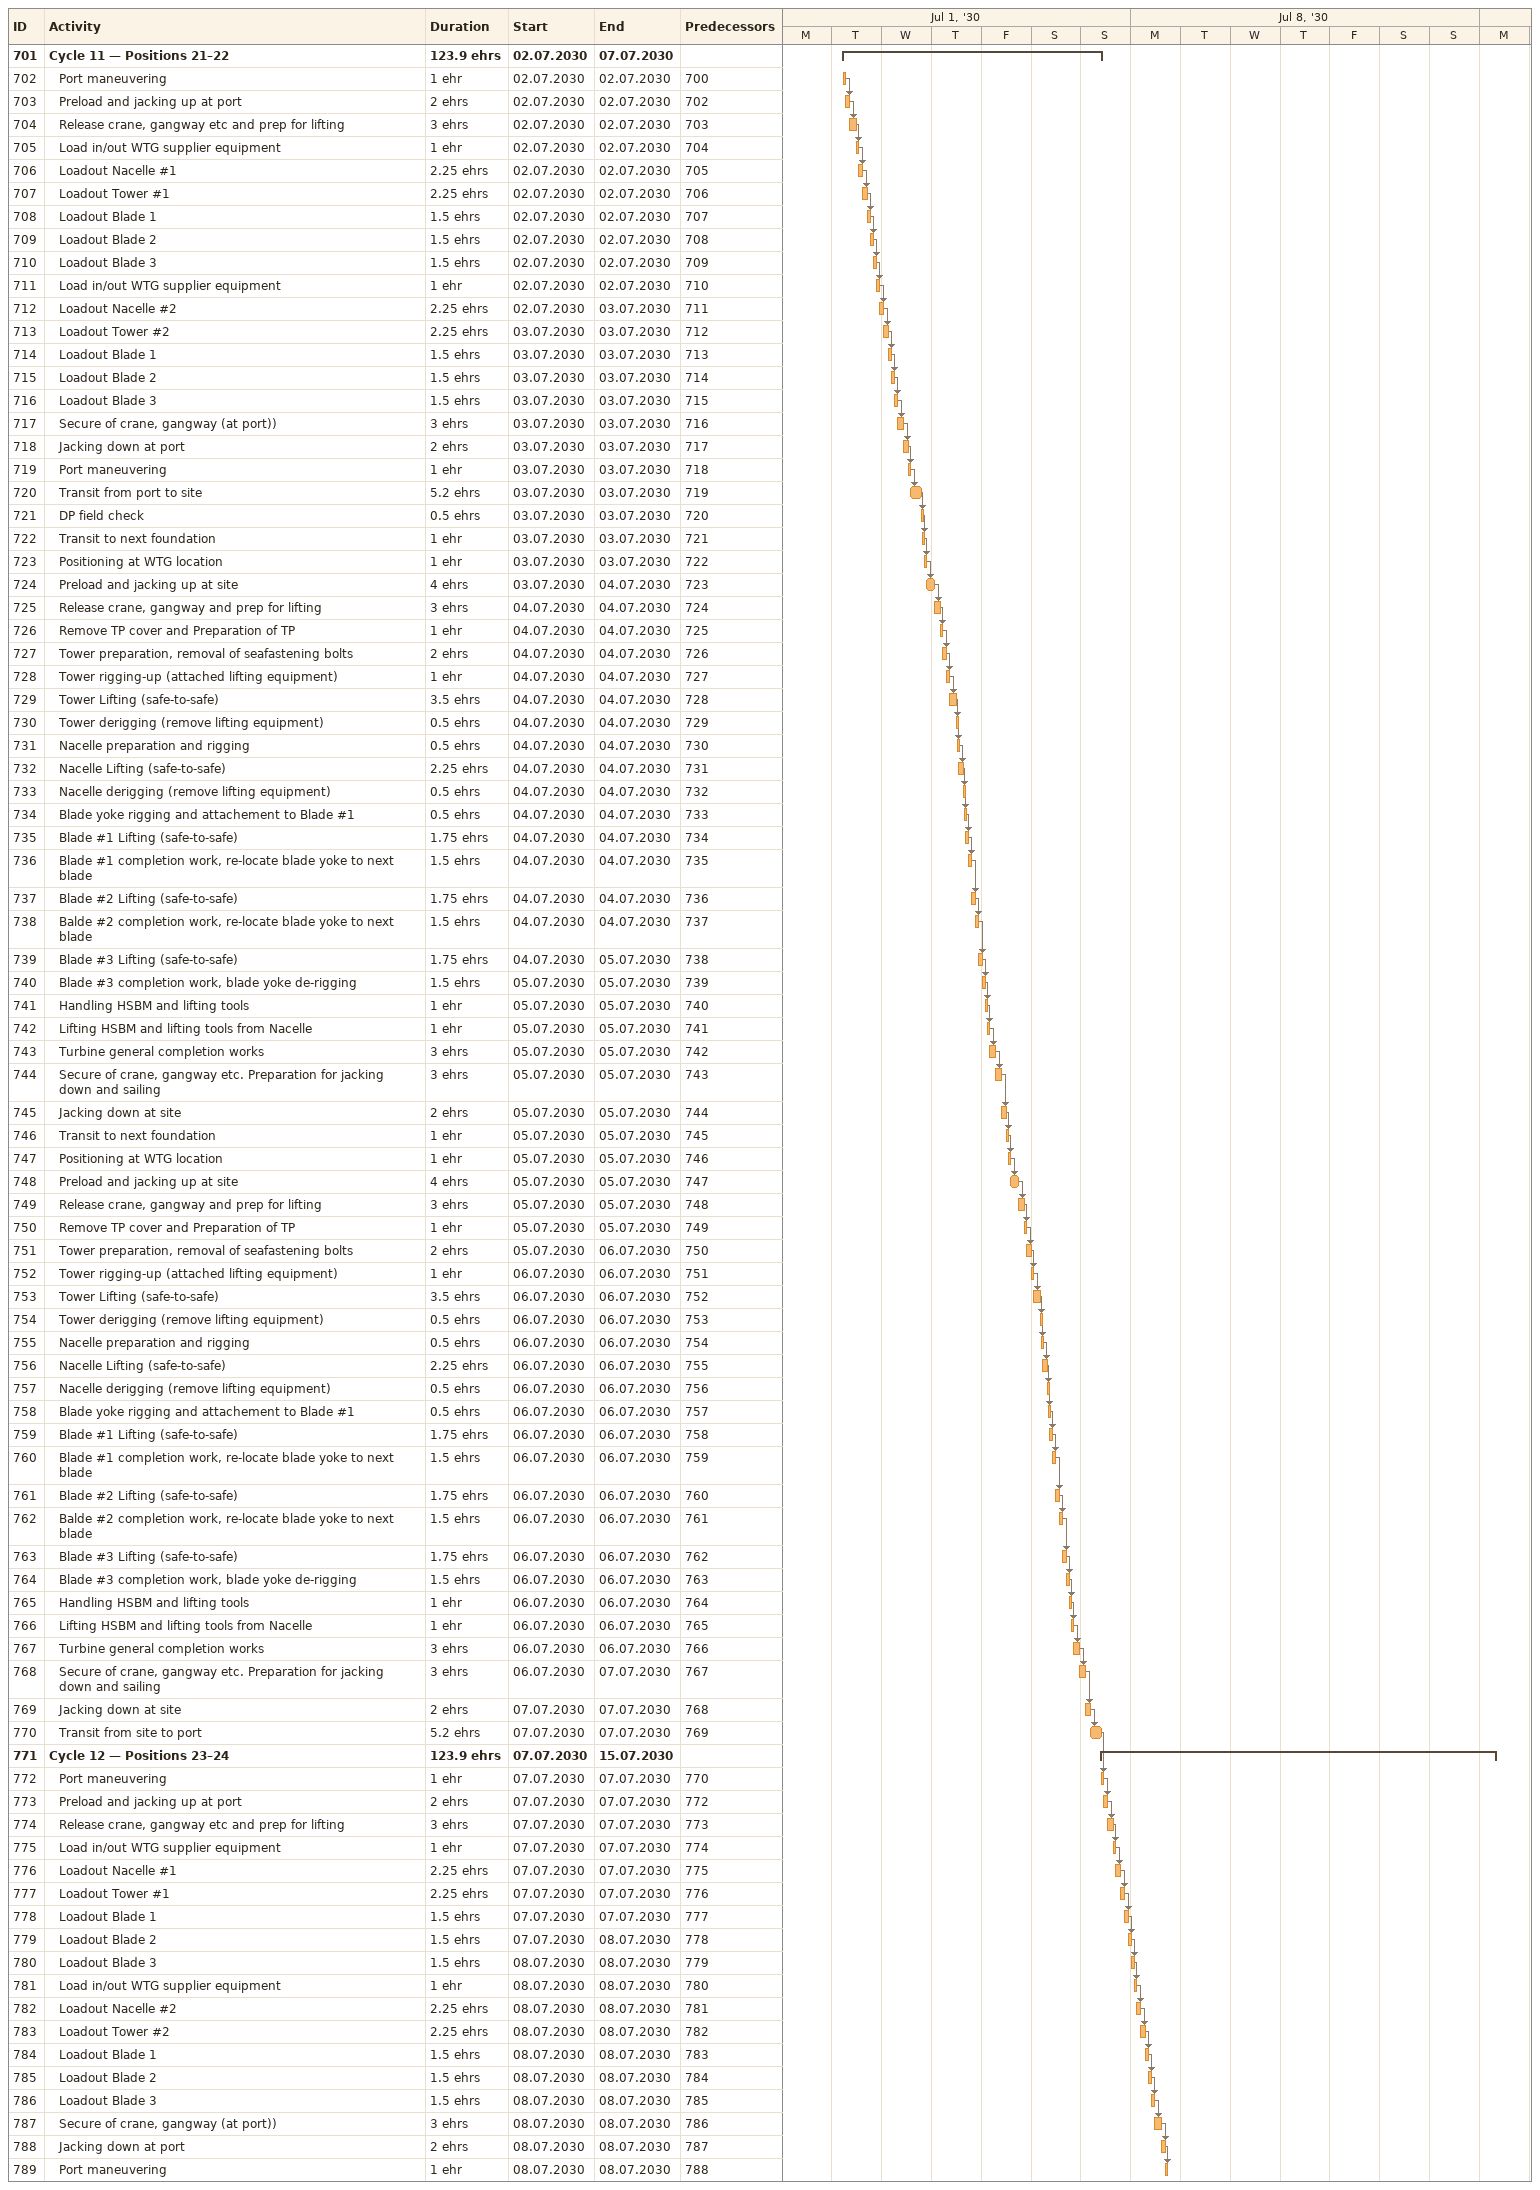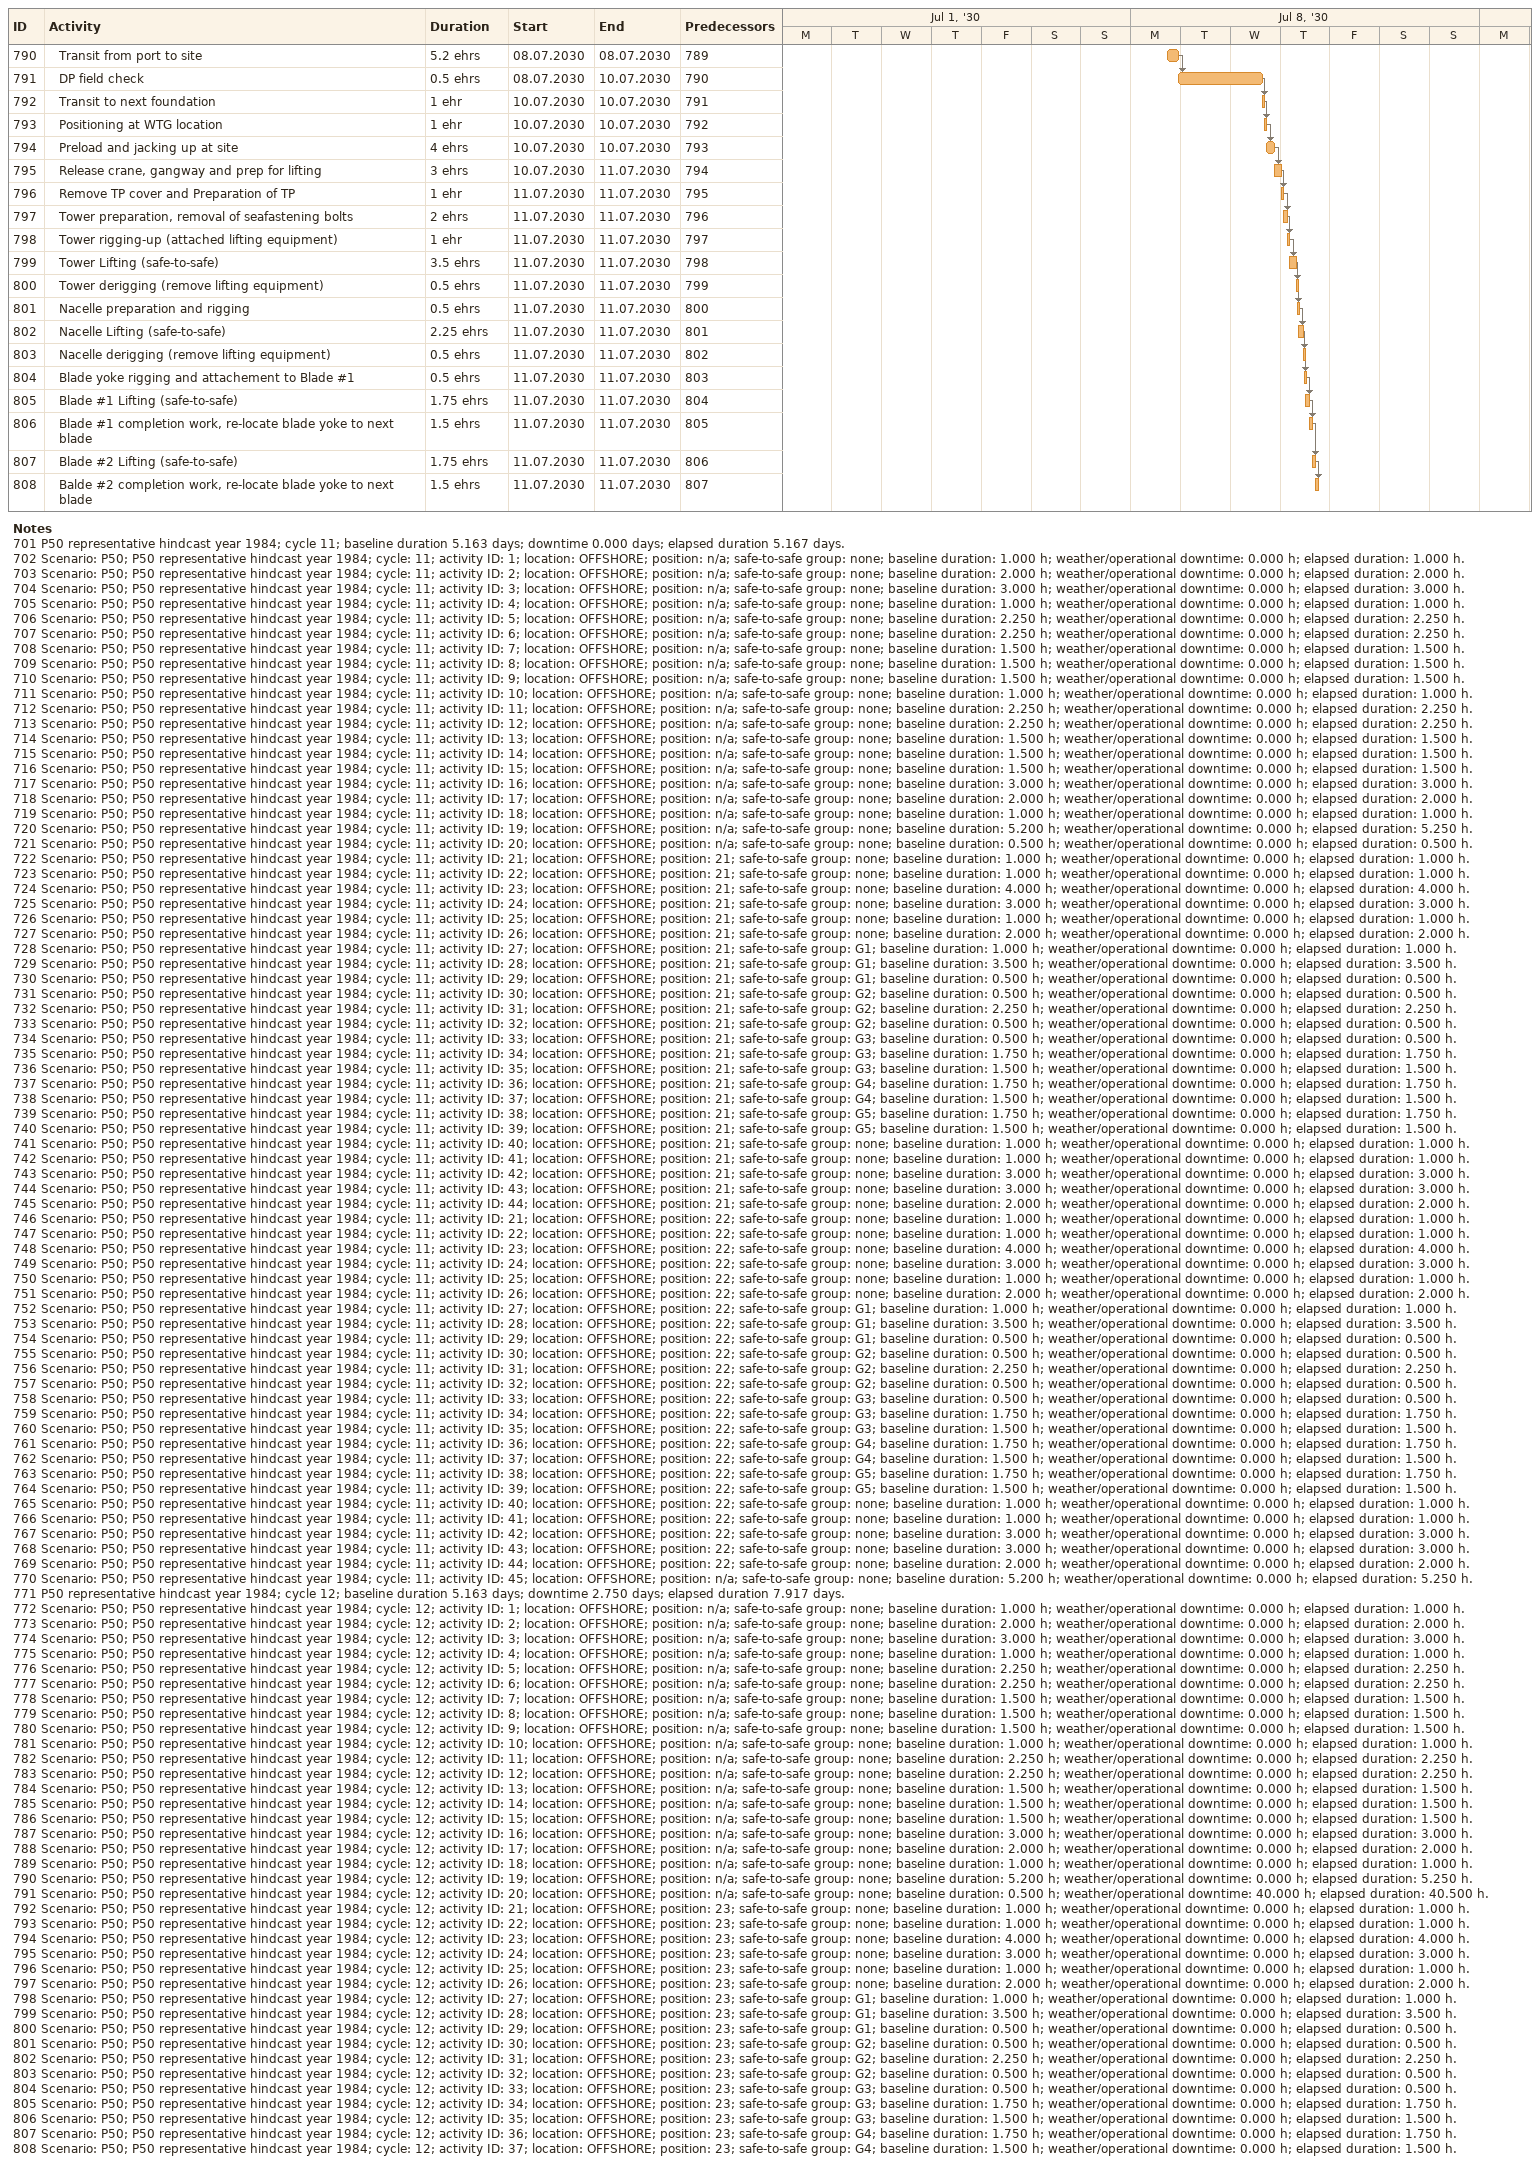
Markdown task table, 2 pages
| ID | Level | Task | Duration | Start | Finish | Predecessors |
|---|---|---|---|---|---|---|
| 701 | 1 | **Cycle 11 — Positions 21–22** | 123.9eh | 2030-07-02 | 2030-07-07 |  |
| 702 | 2 | Port maneuvering | 1eh | 2030-07-02 | 2030-07-02 | 700 |
| 703 | 2 | Preload and jacking up at port | 2eh | 2030-07-02 | 2030-07-02 | 702 |
| 704 | 2 | Release crane, gangway etc and prep for lifting | 3eh | 2030-07-02 | 2030-07-02 | 703 |
| 705 | 2 | Load in/out WTG supplier equipment | 1eh | 2030-07-02 | 2030-07-02 | 704 |
| 706 | 2 | Loadout Nacelle #1 | 2.25eh | 2030-07-02 | 2030-07-02 | 705 |
| 707 | 2 | Loadout Tower #1 | 2.25eh | 2030-07-02 | 2030-07-02 | 706 |
| 708 | 2 | Loadout Blade 1 | 1.5eh | 2030-07-02 | 2030-07-02 | 707 |
| 709 | 2 | Loadout Blade 2 | 1.5eh | 2030-07-02 | 2030-07-02 | 708 |
| 710 | 2 | Loadout Blade 3 | 1.5eh | 2030-07-02 | 2030-07-02 | 709 |
| 711 | 2 | Load in/out WTG supplier equipment | 1eh | 2030-07-02 | 2030-07-02 | 710 |
| 712 | 2 | Loadout Nacelle #2 | 2.25eh | 2030-07-02 | 2030-07-03 | 711 |
| 713 | 2 | Loadout Tower #2 | 2.25eh | 2030-07-03 | 2030-07-03 | 712 |
| 714 | 2 | Loadout Blade 1 | 1.5eh | 2030-07-03 | 2030-07-03 | 713 |
| 715 | 2 | Loadout Blade 2 | 1.5eh | 2030-07-03 | 2030-07-03 | 714 |
| 716 | 2 | Loadout Blade 3 | 1.5eh | 2030-07-03 | 2030-07-03 | 715 |
| 717 | 2 | Secure of crane, gangway (at port)) | 3eh | 2030-07-03 | 2030-07-03 | 716 |
| 718 | 2 | Jacking down at port | 2eh | 2030-07-03 | 2030-07-03 | 717 |
| 719 | 2 | Port maneuvering | 1eh | 2030-07-03 | 2030-07-03 | 718 |
| 720 | 2 | Transit from port to site | 5.2eh | 2030-07-03 | 2030-07-03 | 719 |
| 721 | 2 | DP field check | 0.5eh | 2030-07-03 | 2030-07-03 | 720 |
| 722 | 2 | Transit to next foundation | 1eh | 2030-07-03 | 2030-07-03 | 721 |
| 723 | 2 | Positioning at WTG location | 1eh | 2030-07-03 | 2030-07-03 | 722 |
| 724 | 2 | Preload and jacking up at site | 4eh | 2030-07-03 | 2030-07-04 | 723 |
| 725 | 2 | Release crane, gangway and prep for lifting | 3eh | 2030-07-04 | 2030-07-04 | 724 |
| 726 | 2 | Remove TP cover and Preparation of TP | 1eh | 2030-07-04 | 2030-07-04 | 725 |
| 727 | 2 | Tower preparation, removal of seafastening bolts | 2eh | 2030-07-04 | 2030-07-04 | 726 |
| 728 | 2 | Tower rigging-up (attached lifting equipment) | 1eh | 2030-07-04 | 2030-07-04 | 727 |
| 729 | 2 | Tower Lifting (safe-to-safe) | 3.5eh | 2030-07-04 | 2030-07-04 | 728 |
| 730 | 2 | Tower derigging (remove lifting equipment) | 0.5eh | 2030-07-04 | 2030-07-04 | 729 |
| 731 | 2 | Nacelle preparation and rigging | 0.5eh | 2030-07-04 | 2030-07-04 | 730 |
| 732 | 2 | Nacelle Lifting (safe-to-safe) | 2.25eh | 2030-07-04 | 2030-07-04 | 731 |
| 733 | 2 | Nacelle derigging (remove lifting equipment) | 0.5eh | 2030-07-04 | 2030-07-04 | 732 |
| 734 | 2 | Blade yoke rigging and attachement to Blade #1 | 0.5eh | 2030-07-04 | 2030-07-04 | 733 |
| 735 | 2 | Blade #1 Lifting (safe-to-safe) | 1.75eh | 2030-07-04 | 2030-07-04 | 734 |
| 736 | 2 | Blade #1 completion work, re-locate blade yoke to next blade | 1.5eh | 2030-07-04 | 2030-07-04 | 735 |
| 737 | 2 | Blade #2 Lifting (safe-to-safe) | 1.75eh | 2030-07-04 | 2030-07-04 | 736 |
| 738 | 2 | Balde #2 completion work, re-locate blade yoke to next blade | 1.5eh | 2030-07-04 | 2030-07-04 | 737 |
| 739 | 2 | Blade #3 Lifting (safe-to-safe) | 1.75eh | 2030-07-04 | 2030-07-05 | 738 |
| 740 | 2 | Blade #3 completion work, blade yoke de-rigging | 1.5eh | 2030-07-05 | 2030-07-05 | 739 |
| 741 | 2 | Handling HSBM and lifting tools | 1eh | 2030-07-05 | 2030-07-05 | 740 |
| 742 | 2 | Lifting HSBM and lifting tools from Nacelle | 1eh | 2030-07-05 | 2030-07-05 | 741 |
| 743 | 2 | Turbine general completion works | 3eh | 2030-07-05 | 2030-07-05 | 742 |
| 744 | 2 | Secure of crane, gangway etc. Preparation for jacking down and sailing | 3eh | 2030-07-05 | 2030-07-05 | 743 |
| 745 | 2 | Jacking down at site | 2eh | 2030-07-05 | 2030-07-05 | 744 |
| 746 | 2 | Transit to next foundation | 1eh | 2030-07-05 | 2030-07-05 | 745 |
| 747 | 2 | Positioning at WTG location | 1eh | 2030-07-05 | 2030-07-05 | 746 |
| 748 | 2 | Preload and jacking up at site | 4eh | 2030-07-05 | 2030-07-05 | 747 |
| 749 | 2 | Release crane, gangway and prep for lifting | 3eh | 2030-07-05 | 2030-07-05 | 748 |
| 750 | 2 | Remove TP cover and Preparation of TP | 1eh | 2030-07-05 | 2030-07-05 | 749 |
| 751 | 2 | Tower preparation, removal of seafastening bolts | 2eh | 2030-07-05 | 2030-07-06 | 750 |
| 752 | 2 | Tower rigging-up (attached lifting equipment) | 1eh | 2030-07-06 | 2030-07-06 | 751 |
| 753 | 2 | Tower Lifting (safe-to-safe) | 3.5eh | 2030-07-06 | 2030-07-06 | 752 |
| 754 | 2 | Tower derigging (remove lifting equipment) | 0.5eh | 2030-07-06 | 2030-07-06 | 753 |
| 755 | 2 | Nacelle preparation and rigging | 0.5eh | 2030-07-06 | 2030-07-06 | 754 |
| 756 | 2 | Nacelle Lifting (safe-to-safe) | 2.25eh | 2030-07-06 | 2030-07-06 | 755 |
| 757 | 2 | Nacelle derigging (remove lifting equipment) | 0.5eh | 2030-07-06 | 2030-07-06 | 756 |
| 758 | 2 | Blade yoke rigging and attachement to Blade #1 | 0.5eh | 2030-07-06 | 2030-07-06 | 757 |
| 759 | 2 | Blade #1 Lifting (safe-to-safe) | 1.75eh | 2030-07-06 | 2030-07-06 | 758 |
| 760 | 2 | Blade #1 completion work, re-locate blade yoke to next blade | 1.5eh | 2030-07-06 | 2030-07-06 | 759 |
| 761 | 2 | Blade #2 Lifting (safe-to-safe) | 1.75eh | 2030-07-06 | 2030-07-06 | 760 |
| 762 | 2 | Balde #2 completion work, re-locate blade yoke to next blade | 1.5eh | 2030-07-06 | 2030-07-06 | 761 |
| 763 | 2 | Blade #3 Lifting (safe-to-safe) | 1.75eh | 2030-07-06 | 2030-07-06 | 762 |
| 764 | 2 | Blade #3 completion work, blade yoke de-rigging | 1.5eh | 2030-07-06 | 2030-07-06 | 763 |
| 765 | 2 | Handling HSBM and lifting tools | 1eh | 2030-07-06 | 2030-07-06 | 764 |
| 766 | 2 | Lifting HSBM and lifting tools from Nacelle | 1eh | 2030-07-06 | 2030-07-06 | 765 |
| 767 | 2 | Turbine general completion works | 3eh | 2030-07-06 | 2030-07-06 | 766 |
| 768 | 2 | Secure of crane, gangway etc. Preparation for jacking down and sailing | 3eh | 2030-07-06 | 2030-07-07 | 767 |
| 769 | 2 | Jacking down at site | 2eh | 2030-07-07 | 2030-07-07 | 768 |
| 770 | 2 | Transit from site to port | 5.2eh | 2030-07-07 | 2030-07-07 | 769 |
| 771 | 1 | **Cycle 12 — Positions 23–24** | 123.9eh | 2030-07-07 | 2030-07-15 |  |
| 772 | 2 | Port maneuvering | 1eh | 2030-07-07 | 2030-07-07 | 770 |
| 773 | 2 | Preload and jacking up at port | 2eh | 2030-07-07 | 2030-07-07 | 772 |
| 774 | 2 | Release crane, gangway etc and prep for lifting | 3eh | 2030-07-07 | 2030-07-07 | 773 |
| 775 | 2 | Load in/out WTG supplier equipment | 1eh | 2030-07-07 | 2030-07-07 | 774 |
| 776 | 2 | Loadout Nacelle #1 | 2.25eh | 2030-07-07 | 2030-07-07 | 775 |
| 777 | 2 | Loadout Tower #1 | 2.25eh | 2030-07-07 | 2030-07-07 | 776 |
| 778 | 2 | Loadout Blade 1 | 1.5eh | 2030-07-07 | 2030-07-07 | 777 |
| 779 | 2 | Loadout Blade 2 | 1.5eh | 2030-07-07 | 2030-07-08 | 778 |
| 780 | 2 | Loadout Blade 3 | 1.5eh | 2030-07-08 | 2030-07-08 | 779 |
| 781 | 2 | Load in/out WTG supplier equipment | 1eh | 2030-07-08 | 2030-07-08 | 780 |
| 782 | 2 | Loadout Nacelle #2 | 2.25eh | 2030-07-08 | 2030-07-08 | 781 |
| 783 | 2 | Loadout Tower #2 | 2.25eh | 2030-07-08 | 2030-07-08 | 782 |
| 784 | 2 | Loadout Blade 1 | 1.5eh | 2030-07-08 | 2030-07-08 | 783 |
| 785 | 2 | Loadout Blade 2 | 1.5eh | 2030-07-08 | 2030-07-08 | 784 |
| 786 | 2 | Loadout Blade 3 | 1.5eh | 2030-07-08 | 2030-07-08 | 785 |
| 787 | 2 | Secure of crane, gangway (at port)) | 3eh | 2030-07-08 | 2030-07-08 | 786 |
| 788 | 2 | Jacking down at port | 2eh | 2030-07-08 | 2030-07-08 | 787 |
| 789 | 2 | Port maneuvering | 1eh | 2030-07-08 | 2030-07-08 | 788 |
| 790 | 2 | Transit from port to site | 5.2eh | 2030-07-08 | 2030-07-08 | 789 |
| 791 | 2 | DP field check | 0.5eh | 2030-07-08 | 2030-07-10 | 790 |
| 792 | 2 | Transit to next foundation | 1eh | 2030-07-10 | 2030-07-10 | 791 |
| 793 | 2 | Positioning at WTG location | 1eh | 2030-07-10 | 2030-07-10 | 792 |
| 794 | 2 | Preload and jacking up at site | 4eh | 2030-07-10 | 2030-07-10 | 793 |
| 795 | 2 | Release crane, gangway and prep for lifting | 3eh | 2030-07-10 | 2030-07-11 | 794 |
| 796 | 2 | Remove TP cover and Preparation of TP | 1eh | 2030-07-11 | 2030-07-11 | 795 |
| 797 | 2 | Tower preparation, removal of seafastening bolts | 2eh | 2030-07-11 | 2030-07-11 | 796 |
| 798 | 2 | Tower rigging-up (attached lifting equipment) | 1eh | 2030-07-11 | 2030-07-11 | 797 |
| 799 | 2 | Tower Lifting (safe-to-safe) | 3.5eh | 2030-07-11 | 2030-07-11 | 798 |
| 800 | 2 | Tower derigging (remove lifting equipment) | 0.5eh | 2030-07-11 | 2030-07-11 | 799 |
| 801 | 2 | Nacelle preparation and rigging | 0.5eh | 2030-07-11 | 2030-07-11 | 800 |
| 802 | 2 | Nacelle Lifting (safe-to-safe) | 2.25eh | 2030-07-11 | 2030-07-11 | 801 |
| 803 | 2 | Nacelle derigging (remove lifting equipment) | 0.5eh | 2030-07-11 | 2030-07-11 | 802 |
| 804 | 2 | Blade yoke rigging and attachement to Blade #1 | 0.5eh | 2030-07-11 | 2030-07-11 | 803 |
| 805 | 2 | Blade #1 Lifting (safe-to-safe) | 1.75eh | 2030-07-11 | 2030-07-11 | 804 |
| 806 | 2 | Blade #1 completion work, re-locate blade yoke to next blade | 1.5eh | 2030-07-11 | 2030-07-11 | 805 |
| 807 | 2 | Blade #2 Lifting (safe-to-safe) | 1.75eh | 2030-07-11 | 2030-07-11 | 806 |
| 808 | 2 | Balde #2 completion work, re-locate blade yoke to next blade | 1.5eh | 2030-07-11 | 2030-07-11 | 807 |

Notes
- 701: P50 representative hindcast year 1984; cycle 11; baseline duration 5.163 days; downtime 0.000 days; elapsed duration 5.167 days.
- 702: Scenario: P50; P50 representative hindcast year 1984; cycle: 11; activity ID: 1; location: OFFSHORE; position: n/a; safe-to-safe group: none; baseline duration: 1.000 h; weather/operational downtime: 0.000 h; elapsed duration: 1.000 h.
- 703: Scenario: P50; P50 representative hindcast year 1984; cycle: 11; activity ID: 2; location: OFFSHORE; position: n/a; safe-to-safe group: none; baseline duration: 2.000 h; weather/operational downtime: 0.000 h; elapsed duration: 2.000 h.
- 704: Scenario: P50; P50 representative hindcast year 1984; cycle: 11; activity ID: 3; location: OFFSHORE; position: n/a; safe-to-safe group: none; baseline duration: 3.000 h; weather/operational downtime: 0.000 h; elapsed duration: 3.000 h.
- 705: Scenario: P50; P50 representative hindcast year 1984; cycle: 11; activity ID: 4; location: OFFSHORE; position: n/a; safe-to-safe group: none; baseline duration: 1.000 h; weather/operational downtime: 0.000 h; elapsed duration: 1.000 h.
- 706: Scenario: P50; P50 representative hindcast year 1984; cycle: 11; activity ID: 5; location: OFFSHORE; position: n/a; safe-to-safe group: none; baseline duration: 2.250 h; weather/operational downtime: 0.000 h; elapsed duration: 2.250 h.
- 707: Scenario: P50; P50 representative hindcast year 1984; cycle: 11; activity ID: 6; location: OFFSHORE; position: n/a; safe-to-safe group: none; baseline duration: 2.250 h; weather/operational downtime: 0.000 h; elapsed duration: 2.250 h.
- 708: Scenario: P50; P50 representative hindcast year 1984; cycle: 11; activity ID: 7; location: OFFSHORE; position: n/a; safe-to-safe group: none; baseline duration: 1.500 h; weather/operational downtime: 0.000 h; elapsed duration: 1.500 h.
- 709: Scenario: P50; P50 representative hindcast year 1984; cycle: 11; activity ID: 8; location: OFFSHORE; position: n/a; safe-to-safe group: none; baseline duration: 1.500 h; weather/operational downtime: 0.000 h; elapsed duration: 1.500 h.
- 710: Scenario: P50; P50 representative hindcast year 1984; cycle: 11; activity ID: 9; location: OFFSHORE; position: n/a; safe-to-safe group: none; baseline duration: 1.500 h; weather/operational downtime: 0.000 h; elapsed duration: 1.500 h.
- 711: Scenario: P50; P50 representative hindcast year 1984; cycle: 11; activity ID: 10; location: OFFSHORE; position: n/a; safe-to-safe group: none; baseline duration: 1.000 h; weather/operational downtime: 0.000 h; elapsed duration: 1.000 h.
- 712: Scenario: P50; P50 representative hindcast year 1984; cycle: 11; activity ID: 11; location: OFFSHORE; position: n/a; safe-to-safe group: none; baseline duration: 2.250 h; weather/operational downtime: 0.000 h; elapsed duration: 2.250 h.
- 713: Scenario: P50; P50 representative hindcast year 1984; cycle: 11; activity ID: 12; location: OFFSHORE; position: n/a; safe-to-safe group: none; baseline duration: 2.250 h; weather/operational downtime: 0.000 h; elapsed duration: 2.250 h.
- 714: Scenario: P50; P50 representative hindcast year 1984; cycle: 11; activity ID: 13; location: OFFSHORE; position: n/a; safe-to-safe group: none; baseline duration: 1.500 h; weather/operational downtime: 0.000 h; elapsed duration: 1.500 h.
- 715: Scenario: P50; P50 representative hindcast year 1984; cycle: 11; activity ID: 14; location: OFFSHORE; position: n/a; safe-to-safe group: none; baseline duration: 1.500 h; weather/operational downtime: 0.000 h; elapsed duration: 1.500 h.
- 716: Scenario: P50; P50 representative hindcast year 1984; cycle: 11; activity ID: 15; location: OFFSHORE; position: n/a; safe-to-safe group: none; baseline duration: 1.500 h; weather/operational downtime: 0.000 h; elapsed duration: 1.500 h.
- 717: Scenario: P50; P50 representative hindcast year 1984; cycle: 11; activity ID: 16; location: OFFSHORE; position: n/a; safe-to-safe group: none; baseline duration: 3.000 h; weather/operational downtime: 0.000 h; elapsed duration: 3.000 h.
- 718: Scenario: P50; P50 representative hindcast year 1984; cycle: 11; activity ID: 17; location: OFFSHORE; position: n/a; safe-to-safe group: none; baseline duration: 2.000 h; weather/operational downtime: 0.000 h; elapsed duration: 2.000 h.
- 719: Scenario: P50; P50 representative hindcast year 1984; cycle: 11; activity ID: 18; location: OFFSHORE; position: n/a; safe-to-safe group: none; baseline duration: 1.000 h; weather/operational downtime: 0.000 h; elapsed duration: 1.000 h.
- 720: Scenario: P50; P50 representative hindcast year 1984; cycle: 11; activity ID: 19; location: OFFSHORE; position: n/a; safe-to-safe group: none; baseline duration: 5.200 h; weather/operational downtime: 0.000 h; elapsed duration: 5.250 h.
- 721: Scenario: P50; P50 representative hindcast year 1984; cycle: 11; activity ID: 20; location: OFFSHORE; position: n/a; safe-to-safe group: none; baseline duration: 0.500 h; weather/operational downtime: 0.000 h; elapsed duration: 0.500 h.
- 722: Scenario: P50; P50 representative hindcast year 1984; cycle: 11; activity ID: 21; location: OFFSHORE; position: 21; safe-to-safe group: none; baseline duration: 1.000 h; weather/operational downtime: 0.000 h; elapsed duration: 1.000 h.
- 723: Scenario: P50; P50 representative hindcast year 1984; cycle: 11; activity ID: 22; location: OFFSHORE; position: 21; safe-to-safe group: none; baseline duration: 1.000 h; weather/operational downtime: 0.000 h; elapsed duration: 1.000 h.
- 724: Scenario: P50; P50 representative hindcast year 1984; cycle: 11; activity ID: 23; location: OFFSHORE; position: 21; safe-to-safe group: none; baseline duration: 4.000 h; weather/operational downtime: 0.000 h; elapsed duration: 4.000 h.
- 725: Scenario: P50; P50 representative hindcast year 1984; cycle: 11; activity ID: 24; location: OFFSHORE; position: 21; safe-to-safe group: none; baseline duration: 3.000 h; weather/operational downtime: 0.000 h; elapsed duration: 3.000 h.
- 726: Scenario: P50; P50 representative hindcast year 1984; cycle: 11; activity ID: 25; location: OFFSHORE; position: 21; safe-to-safe group: none; baseline duration: 1.000 h; weather/operational downtime: 0.000 h; elapsed duration: 1.000 h.
- 727: Scenario: P50; P50 representative hindcast year 1984; cycle: 11; activity ID: 26; location: OFFSHORE; position: 21; safe-to-safe group: none; baseline duration: 2.000 h; weather/operational downtime: 0.000 h; elapsed duration: 2.000 h.
- 728: Scenario: P50; P50 representative hindcast year 1984; cycle: 11; activity ID: 27; location: OFFSHORE; position: 21; safe-to-safe group: G1; baseline duration: 1.000 h; weather/operational downtime: 0.000 h; elapsed duration: 1.000 h.
- 729: Scenario: P50; P50 representative hindcast year 1984; cycle: 11; activity ID: 28; location: OFFSHORE; position: 21; safe-to-safe group: G1; baseline duration: 3.500 h; weather/operational downtime: 0.000 h; elapsed duration: 3.500 h.
- 730: Scenario: P50; P50 representative hindcast year 1984; cycle: 11; activity ID: 29; location: OFFSHORE; position: 21; safe-to-safe group: G1; baseline duration: 0.500 h; weather/operational downtime: 0.000 h; elapsed duration: 0.500 h.
- 731: Scenario: P50; P50 representative hindcast year 1984; cycle: 11; activity ID: 30; location: OFFSHORE; position: 21; safe-to-safe group: G2; baseline duration: 0.500 h; weather/operational downtime: 0.000 h; elapsed duration: 0.500 h.
- 732: Scenario: P50; P50 representative hindcast year 1984; cycle: 11; activity ID: 31; location: OFFSHORE; position: 21; safe-to-safe group: G2; baseline duration: 2.250 h; weather/operational downtime: 0.000 h; elapsed duration: 2.250 h.
- 733: Scenario: P50; P50 representative hindcast year 1984; cycle: 11; activity ID: 32; location: OFFSHORE; position: 21; safe-to-safe group: G2; baseline duration: 0.500 h; weather/operational downtime: 0.000 h; elapsed duration: 0.500 h.
- 734: Scenario: P50; P50 representative hindcast year 1984; cycle: 11; activity ID: 33; location: OFFSHORE; position: 21; safe-to-safe group: G3; baseline duration: 0.500 h; weather/operational downtime: 0.000 h; elapsed duration: 0.500 h.
- 735: Scenario: P50; P50 representative hindcast year 1984; cycle: 11; activity ID: 34; location: OFFSHORE; position: 21; safe-to-safe group: G3; baseline duration: 1.750 h; weather/operational downtime: 0.000 h; elapsed duration: 1.750 h.
- 736: Scenario: P50; P50 representative hindcast year 1984; cycle: 11; activity ID: 35; location: OFFSHORE; position: 21; safe-to-safe group: G3; baseline duration: 1.500 h; weather/operational downtime: 0.000 h; elapsed duration: 1.500 h.
- 737: Scenario: P50; P50 representative hindcast year 1984; cycle: 11; activity ID: 36; location: OFFSHORE; position: 21; safe-to-safe group: G4; baseline duration: 1.750 h; weather/operational downtime: 0.000 h; elapsed duration: 1.750 h.
- 738: Scenario: P50; P50 representative hindcast year 1984; cycle: 11; activity ID: 37; location: OFFSHORE; position: 21; safe-to-safe group: G4; baseline duration: 1.500 h; weather/operational downtime: 0.000 h; elapsed duration: 1.500 h.
- 739: Scenario: P50; P50 representative hindcast year 1984; cycle: 11; activity ID: 38; location: OFFSHORE; position: 21; safe-to-safe group: G5; baseline duration: 1.750 h; weather/operational downtime: 0.000 h; elapsed duration: 1.750 h.
- 740: Scenario: P50; P50 representative hindcast year 1984; cycle: 11; activity ID: 39; location: OFFSHORE; position: 21; safe-to-safe group: G5; baseline duration: 1.500 h; weather/operational downtime: 0.000 h; elapsed duration: 1.500 h.
- 741: Scenario: P50; P50 representative hindcast year 1984; cycle: 11; activity ID: 40; location: OFFSHORE; position: 21; safe-to-safe group: none; baseline duration: 1.000 h; weather/operational downtime: 0.000 h; elapsed duration: 1.000 h.
- 742: Scenario: P50; P50 representative hindcast year 1984; cycle: 11; activity ID: 41; location: OFFSHORE; position: 21; safe-to-safe group: none; baseline duration: 1.000 h; weather/operational downtime: 0.000 h; elapsed duration: 1.000 h.
- 743: Scenario: P50; P50 representative hindcast year 1984; cycle: 11; activity ID: 42; location: OFFSHORE; position: 21; safe-to-safe group: none; baseline duration: 3.000 h; weather/operational downtime: 0.000 h; elapsed duration: 3.000 h.
- 744: Scenario: P50; P50 representative hindcast year 1984; cycle: 11; activity ID: 43; location: OFFSHORE; position: 21; safe-to-safe group: none; baseline duration: 3.000 h; weather/operational downtime: 0.000 h; elapsed duration: 3.000 h.
- 745: Scenario: P50; P50 representative hindcast year 1984; cycle: 11; activity ID: 44; location: OFFSHORE; position: 21; safe-to-safe group: none; baseline duration: 2.000 h; weather/operational downtime: 0.000 h; elapsed duration: 2.000 h.
- 746: Scenario: P50; P50 representative hindcast year 1984; cycle: 11; activity ID: 21; location: OFFSHORE; position: 22; safe-to-safe group: none; baseline duration: 1.000 h; weather/operational downtime: 0.000 h; elapsed duration: 1.000 h.
- 747: Scenario: P50; P50 representative hindcast year 1984; cycle: 11; activity ID: 22; location: OFFSHORE; position: 22; safe-to-safe group: none; baseline duration: 1.000 h; weather/operational downtime: 0.000 h; elapsed duration: 1.000 h.
- 748: Scenario: P50; P50 representative hindcast year 1984; cycle: 11; activity ID: 23; location: OFFSHORE; position: 22; safe-to-safe group: none; baseline duration: 4.000 h; weather/operational downtime: 0.000 h; elapsed duration: 4.000 h.
- 749: Scenario: P50; P50 representative hindcast year 1984; cycle: 11; activity ID: 24; location: OFFSHORE; position: 22; safe-to-safe group: none; baseline duration: 3.000 h; weather/operational downtime: 0.000 h; elapsed duration: 3.000 h.
- 750: Scenario: P50; P50 representative hindcast year 1984; cycle: 11; activity ID: 25; location: OFFSHORE; position: 22; safe-to-safe group: none; baseline duration: 1.000 h; weather/operational downtime: 0.000 h; elapsed duration: 1.000 h.
- 751: Scenario: P50; P50 representative hindcast year 1984; cycle: 11; activity ID: 26; location: OFFSHORE; position: 22; safe-to-safe group: none; baseline duration: 2.000 h; weather/operational downtime: 0.000 h; elapsed duration: 2.000 h.
- 752: Scenario: P50; P50 representative hindcast year 1984; cycle: 11; activity ID: 27; location: OFFSHORE; position: 22; safe-to-safe group: G1; baseline duration: 1.000 h; weather/operational downtime: 0.000 h; elapsed duration: 1.000 h.
- 753: Scenario: P50; P50 representative hindcast year 1984; cycle: 11; activity ID: 28; location: OFFSHORE; position: 22; safe-to-safe group: G1; baseline duration: 3.500 h; weather/operational downtime: 0.000 h; elapsed duration: 3.500 h.
- 754: Scenario: P50; P50 representative hindcast year 1984; cycle: 11; activity ID: 29; location: OFFSHORE; position: 22; safe-to-safe group: G1; baseline duration: 0.500 h; weather/operational downtime: 0.000 h; elapsed duration: 0.500 h.
- 755: Scenario: P50; P50 representative hindcast year 1984; cycle: 11; activity ID: 30; location: OFFSHORE; position: 22; safe-to-safe group: G2; baseline duration: 0.500 h; weather/operational downtime: 0.000 h; elapsed duration: 0.500 h.
- 756: Scenario: P50; P50 representative hindcast year 1984; cycle: 11; activity ID: 31; location: OFFSHORE; position: 22; safe-to-safe group: G2; baseline duration: 2.250 h; weather/operational downtime: 0.000 h; elapsed duration: 2.250 h.
- 757: Scenario: P50; P50 representative hindcast year 1984; cycle: 11; activity ID: 32; location: OFFSHORE; position: 22; safe-to-safe group: G2; baseline duration: 0.500 h; weather/operational downtime: 0.000 h; elapsed duration: 0.500 h.
- 758: Scenario: P50; P50 representative hindcast year 1984; cycle: 11; activity ID: 33; location: OFFSHORE; position: 22; safe-to-safe group: G3; baseline duration: 0.500 h; weather/operational downtime: 0.000 h; elapsed duration: 0.500 h.
- 759: Scenario: P50; P50 representative hindcast year 1984; cycle: 11; activity ID: 34; location: OFFSHORE; position: 22; safe-to-safe group: G3; baseline duration: 1.750 h; weather/operational downtime: 0.000 h; elapsed duration: 1.750 h.
- 760: Scenario: P50; P50 representative hindcast year 1984; cycle: 11; activity ID: 35; location: OFFSHORE; position: 22; safe-to-safe group: G3; baseline duration: 1.500 h; weather/operational downtime: 0.000 h; elapsed duration: 1.500 h.
- 761: Scenario: P50; P50 representative hindcast year 1984; cycle: 11; activity ID: 36; location: OFFSHORE; position: 22; safe-to-safe group: G4; baseline duration: 1.750 h; weather/operational downtime: 0.000 h; elapsed duration: 1.750 h.
- 762: Scenario: P50; P50 representative hindcast year 1984; cycle: 11; activity ID: 37; location: OFFSHORE; position: 22; safe-to-safe group: G4; baseline duration: 1.500 h; weather/operational downtime: 0.000 h; elapsed duration: 1.500 h.
- 763: Scenario: P50; P50 representative hindcast year 1984; cycle: 11; activity ID: 38; location: OFFSHORE; position: 22; safe-to-safe group: G5; baseline duration: 1.750 h; weather/operational downtime: 0.000 h; elapsed duration: 1.750 h.
- 764: Scenario: P50; P50 representative hindcast year 1984; cycle: 11; activity ID: 39; location: OFFSHORE; position: 22; safe-to-safe group: G5; baseline duration: 1.500 h; weather/operational downtime: 0.000 h; elapsed duration: 1.500 h.
- 765: Scenario: P50; P50 representative hindcast year 1984; cycle: 11; activity ID: 40; location: OFFSHORE; position: 22; safe-to-safe group: none; baseline duration: 1.000 h; weather/operational downtime: 0.000 h; elapsed duration: 1.000 h.
- 766: Scenario: P50; P50 representative hindcast year 1984; cycle: 11; activity ID: 41; location: OFFSHORE; position: 22; safe-to-safe group: none; baseline duration: 1.000 h; weather/operational downtime: 0.000 h; elapsed duration: 1.000 h.
- 767: Scenario: P50; P50 representative hindcast year 1984; cycle: 11; activity ID: 42; location: OFFSHORE; position: 22; safe-to-safe group: none; baseline duration: 3.000 h; weather/operational downtime: 0.000 h; elapsed duration: 3.000 h.
- 768: Scenario: P50; P50 representative hindcast year 1984; cycle: 11; activity ID: 43; location: OFFSHORE; position: 22; safe-to-safe group: none; baseline duration: 3.000 h; weather/operational downtime: 0.000 h; elapsed duration: 3.000 h.
- 769: Scenario: P50; P50 representative hindcast year 1984; cycle: 11; activity ID: 44; location: OFFSHORE; position: 22; safe-to-safe group: none; baseline duration: 2.000 h; weather/operational downtime: 0.000 h; elapsed duration: 2.000 h.
- 770: Scenario: P50; P50 representative hindcast year 1984; cycle: 11; activity ID: 45; location: OFFSHORE; position: n/a; safe-to-safe group: none; baseline duration: 5.200 h; weather/operational downtime: 0.000 h; elapsed duration: 5.250 h.
- 771: P50 representative hindcast year 1984; cycle 12; baseline duration 5.163 days; downtime 2.750 days; elapsed duration 7.917 days.
- 772: Scenario: P50; P50 representative hindcast year 1984; cycle: 12; activity ID: 1; location: OFFSHORE; position: n/a; safe-to-safe group: none; baseline duration: 1.000 h; weather/operational downtime: 0.000 h; elapsed duration: 1.000 h.
- 773: Scenario: P50; P50 representative hindcast year 1984; cycle: 12; activity ID: 2; location: OFFSHORE; position: n/a; safe-to-safe group: none; baseline duration: 2.000 h; weather/operational downtime: 0.000 h; elapsed duration: 2.000 h.
- 774: Scenario: P50; P50 representative hindcast year 1984; cycle: 12; activity ID: 3; location: OFFSHORE; position: n/a; safe-to-safe group: none; baseline duration: 3.000 h; weather/operational downtime: 0.000 h; elapsed duration: 3.000 h.
- 775: Scenario: P50; P50 representative hindcast year 1984; cycle: 12; activity ID: 4; location: OFFSHORE; position: n/a; safe-to-safe group: none; baseline duration: 1.000 h; weather/operational downtime: 0.000 h; elapsed duration: 1.000 h.
- 776: Scenario: P50; P50 representative hindcast year 1984; cycle: 12; activity ID: 5; location: OFFSHORE; position: n/a; safe-to-safe group: none; baseline duration: 2.250 h; weather/operational downtime: 0.000 h; elapsed duration: 2.250 h.
- 777: Scenario: P50; P50 representative hindcast year 1984; cycle: 12; activity ID: 6; location: OFFSHORE; position: n/a; safe-to-safe group: none; baseline duration: 2.250 h; weather/operational downtime: 0.000 h; elapsed duration: 2.250 h.
- 778: Scenario: P50; P50 representative hindcast year 1984; cycle: 12; activity ID: 7; location: OFFSHORE; position: n/a; safe-to-safe group: none; baseline duration: 1.500 h; weather/operational downtime: 0.000 h; elapsed duration: 1.500 h.
- 779: Scenario: P50; P50 representative hindcast year 1984; cycle: 12; activity ID: 8; location: OFFSHORE; position: n/a; safe-to-safe group: none; baseline duration: 1.500 h; weather/operational downtime: 0.000 h; elapsed duration: 1.500 h.
- 780: Scenario: P50; P50 representative hindcast year 1984; cycle: 12; activity ID: 9; location: OFFSHORE; position: n/a; safe-to-safe group: none; baseline duration: 1.500 h; weather/operational downtime: 0.000 h; elapsed duration: 1.500 h.
- 781: Scenario: P50; P50 representative hindcast year 1984; cycle: 12; activity ID: 10; location: OFFSHORE; position: n/a; safe-to-safe group: none; baseline duration: 1.000 h; weather/operational downtime: 0.000 h; elapsed duration: 1.000 h.
- 782: Scenario: P50; P50 representative hindcast year 1984; cycle: 12; activity ID: 11; location: OFFSHORE; position: n/a; safe-to-safe group: none; baseline duration: 2.250 h; weather/operational downtime: 0.000 h; elapsed duration: 2.250 h.
- 783: Scenario: P50; P50 representative hindcast year 1984; cycle: 12; activity ID: 12; location: OFFSHORE; position: n/a; safe-to-safe group: none; baseline duration: 2.250 h; weather/operational downtime: 0.000 h; elapsed duration: 2.250 h.
- 784: Scenario: P50; P50 representative hindcast year 1984; cycle: 12; activity ID: 13; location: OFFSHORE; position: n/a; safe-to-safe group: none; baseline duration: 1.500 h; weather/operational downtime: 0.000 h; elapsed duration: 1.500 h.
- 785: Scenario: P50; P50 representative hindcast year 1984; cycle: 12; activity ID: 14; location: OFFSHORE; position: n/a; safe-to-safe group: none; baseline duration: 1.500 h; weather/operational downtime: 0.000 h; elapsed duration: 1.500 h.
- 786: Scenario: P50; P50 representative hindcast year 1984; cycle: 12; activity ID: 15; location: OFFSHORE; position: n/a; safe-to-safe group: none; baseline duration: 1.500 h; weather/operational downtime: 0.000 h; elapsed duration: 1.500 h.
- 787: Scenario: P50; P50 representative hindcast year 1984; cycle: 12; activity ID: 16; location: OFFSHORE; position: n/a; safe-to-safe group: none; baseline duration: 3.000 h; weather/operational downtime: 0.000 h; elapsed duration: 3.000 h.
- 788: Scenario: P50; P50 representative hindcast year 1984; cycle: 12; activity ID: 17; location: OFFSHORE; position: n/a; safe-to-safe group: none; baseline duration: 2.000 h; weather/operational downtime: 0.000 h; elapsed duration: 2.000 h.
- 789: Scenario: P50; P50 representative hindcast year 1984; cycle: 12; activity ID: 18; location: OFFSHORE; position: n/a; safe-to-safe group: none; baseline duration: 1.000 h; weather/operational downtime: 0.000 h; elapsed duration: 1.000 h.
- 790: Scenario: P50; P50 representative hindcast year 1984; cycle: 12; activity ID: 19; location: OFFSHORE; position: n/a; safe-to-safe group: none; baseline duration: 5.200 h; weather/operational downtime: 0.000 h; elapsed duration: 5.250 h.
- 791: Scenario: P50; P50 representative hindcast year 1984; cycle: 12; activity ID: 20; location: OFFSHORE; position: n/a; safe-to-safe group: none; baseline duration: 0.500 h; weather/operational downtime: 40.000 h; elapsed duration: 40.500 h.
- 792: Scenario: P50; P50 representative hindcast year 1984; cycle: 12; activity ID: 21; location: OFFSHORE; position: 23; safe-to-safe group: none; baseline duration: 1.000 h; weather/operational downtime: 0.000 h; elapsed duration: 1.000 h.
- 793: Scenario: P50; P50 representative hindcast year 1984; cycle: 12; activity ID: 22; location: OFFSHORE; position: 23; safe-to-safe group: none; baseline duration: 1.000 h; weather/operational downtime: 0.000 h; elapsed duration: 1.000 h.
- 794: Scenario: P50; P50 representative hindcast year 1984; cycle: 12; activity ID: 23; location: OFFSHORE; position: 23; safe-to-safe group: none; baseline duration: 4.000 h; weather/operational downtime: 0.000 h; elapsed duration: 4.000 h.
- 795: Scenario: P50; P50 representative hindcast year 1984; cycle: 12; activity ID: 24; location: OFFSHORE; position: 23; safe-to-safe group: none; baseline duration: 3.000 h; weather/operational downtime: 0.000 h; elapsed duration: 3.000 h.
- 796: Scenario: P50; P50 representative hindcast year 1984; cycle: 12; activity ID: 25; location: OFFSHORE; position: 23; safe-to-safe group: none; baseline duration: 1.000 h; weather/operational downtime: 0.000 h; elapsed duration: 1.000 h.
- 797: Scenario: P50; P50 representative hindcast year 1984; cycle: 12; activity ID: 26; location: OFFSHORE; position: 23; safe-to-safe group: none; baseline duration: 2.000 h; weather/operational downtime: 0.000 h; elapsed duration: 2.000 h.
- 798: Scenario: P50; P50 representative hindcast year 1984; cycle: 12; activity ID: 27; location: OFFSHORE; position: 23; safe-to-safe group: G1; baseline duration: 1.000 h; weather/operational downtime: 0.000 h; elapsed duration: 1.000 h.
- 799: Scenario: P50; P50 representative hindcast year 1984; cycle: 12; activity ID: 28; location: OFFSHORE; position: 23; safe-to-safe group: G1; baseline duration: 3.500 h; weather/operational downtime: 0.000 h; elapsed duration: 3.500 h.
- 800: Scenario: P50; P50 representative hindcast year 1984; cycle: 12; activity ID: 29; location: OFFSHORE; position: 23; safe-to-safe group: G1; baseline duration: 0.500 h; weather/operational downtime: 0.000 h; elapsed duration: 0.500 h.
- 801: Scenario: P50; P50 representative hindcast year 1984; cycle: 12; activity ID: 30; location: OFFSHORE; position: 23; safe-to-safe group: G2; baseline duration: 0.500 h; weather/operational downtime: 0.000 h; elapsed duration: 0.500 h.
- 802: Scenario: P50; P50 representative hindcast year 1984; cycle: 12; activity ID: 31; location: OFFSHORE; position: 23; safe-to-safe group: G2; baseline duration: 2.250 h; weather/operational downtime: 0.000 h; elapsed duration: 2.250 h.
- 803: Scenario: P50; P50 representative hindcast year 1984; cycle: 12; activity ID: 32; location: OFFSHORE; position: 23; safe-to-safe group: G2; baseline duration: 0.500 h; weather/operational downtime: 0.000 h; elapsed duration: 0.500 h.
- 804: Scenario: P50; P50 representative hindcast year 1984; cycle: 12; activity ID: 33; location: OFFSHORE; position: 23; safe-to-safe group: G3; baseline duration: 0.500 h; weather/operational downtime: 0.000 h; elapsed duration: 0.500 h.
- 805: Scenario: P50; P50 representative hindcast year 1984; cycle: 12; activity ID: 34; location: OFFSHORE; position: 23; safe-to-safe group: G3; baseline duration: 1.750 h; weather/operational downtime: 0.000 h; elapsed duration: 1.750 h.
- 806: Scenario: P50; P50 representative hindcast year 1984; cycle: 12; activity ID: 35; location: OFFSHORE; position: 23; safe-to-safe group: G3; baseline duration: 1.500 h; weather/operational downtime: 0.000 h; elapsed duration: 1.500 h.
- 807: Scenario: P50; P50 representative hindcast year 1984; cycle: 12; activity ID: 36; location: OFFSHORE; position: 23; safe-to-safe group: G4; baseline duration: 1.750 h; weather/operational downtime: 0.000 h; elapsed duration: 1.750 h.
- 808: Scenario: P50; P50 representative hindcast year 1984; cycle: 12; activity ID: 37; location: OFFSHORE; position: 23; safe-to-safe group: G4; baseline duration: 1.500 h; weather/operational downtime: 0.000 h; elapsed duration: 1.500 h.
